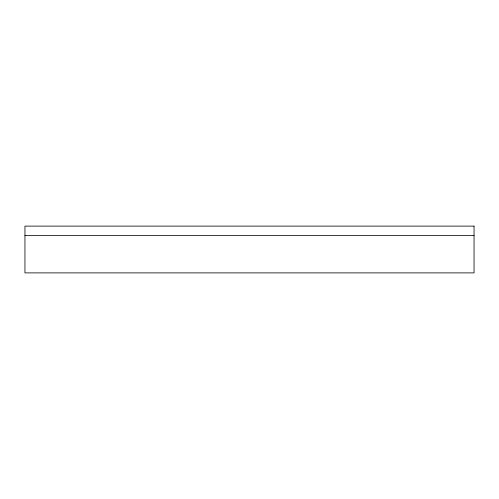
<?xml version="1.0" encoding="UTF-8"?>
<svg xmlns="http://www.w3.org/2000/svg" width="499" height="499" viewBox="0 0 499 499"><rect width="100%" height="100%" fill="white"/><g stroke="black" fill="none" stroke-linecap="round" stroke-linejoin="round"><path stroke-width="0.75" d="M24.95 235.466L474.05 235.466M474.05 226.109L24.95 226.109L24.95 272.891L474.05 272.891L474.05 226.109"/></g></svg>
